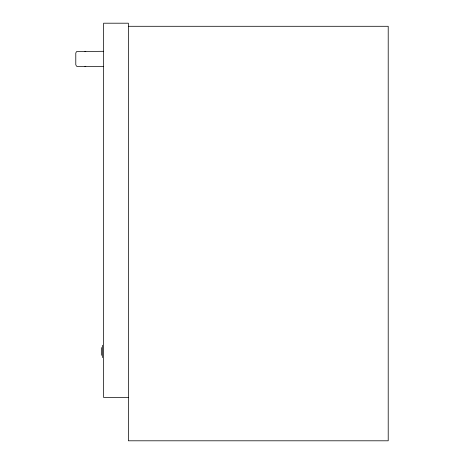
<?xml version="1.0" encoding="UTF-8"?>
<svg xmlns="http://www.w3.org/2000/svg" width="464" height="464" viewBox="0 0 464 464"><rect width="100%" height="100%" fill="white"/><g stroke="black" fill="none" stroke-linecap="round" stroke-linejoin="round"><path stroke-width="0.7" d="M84.935 66.509L85.782 66.282M128.371 26.291L388.211 26.291L388.211 440.8L128.371 440.8L128.371 23.2L103.629 23.2L103.629 397.491L128.371 397.491M103.629 51.295L76.635 51.521L75.789 52.989L75.789 64.815L76.635 66.282L77.482 66.509L103.629 66.509M84.935 51.295L85.782 51.521M102.498 345.257L102.498 357.628M101.338 347.588L101.338 355.296"/></g></svg>
